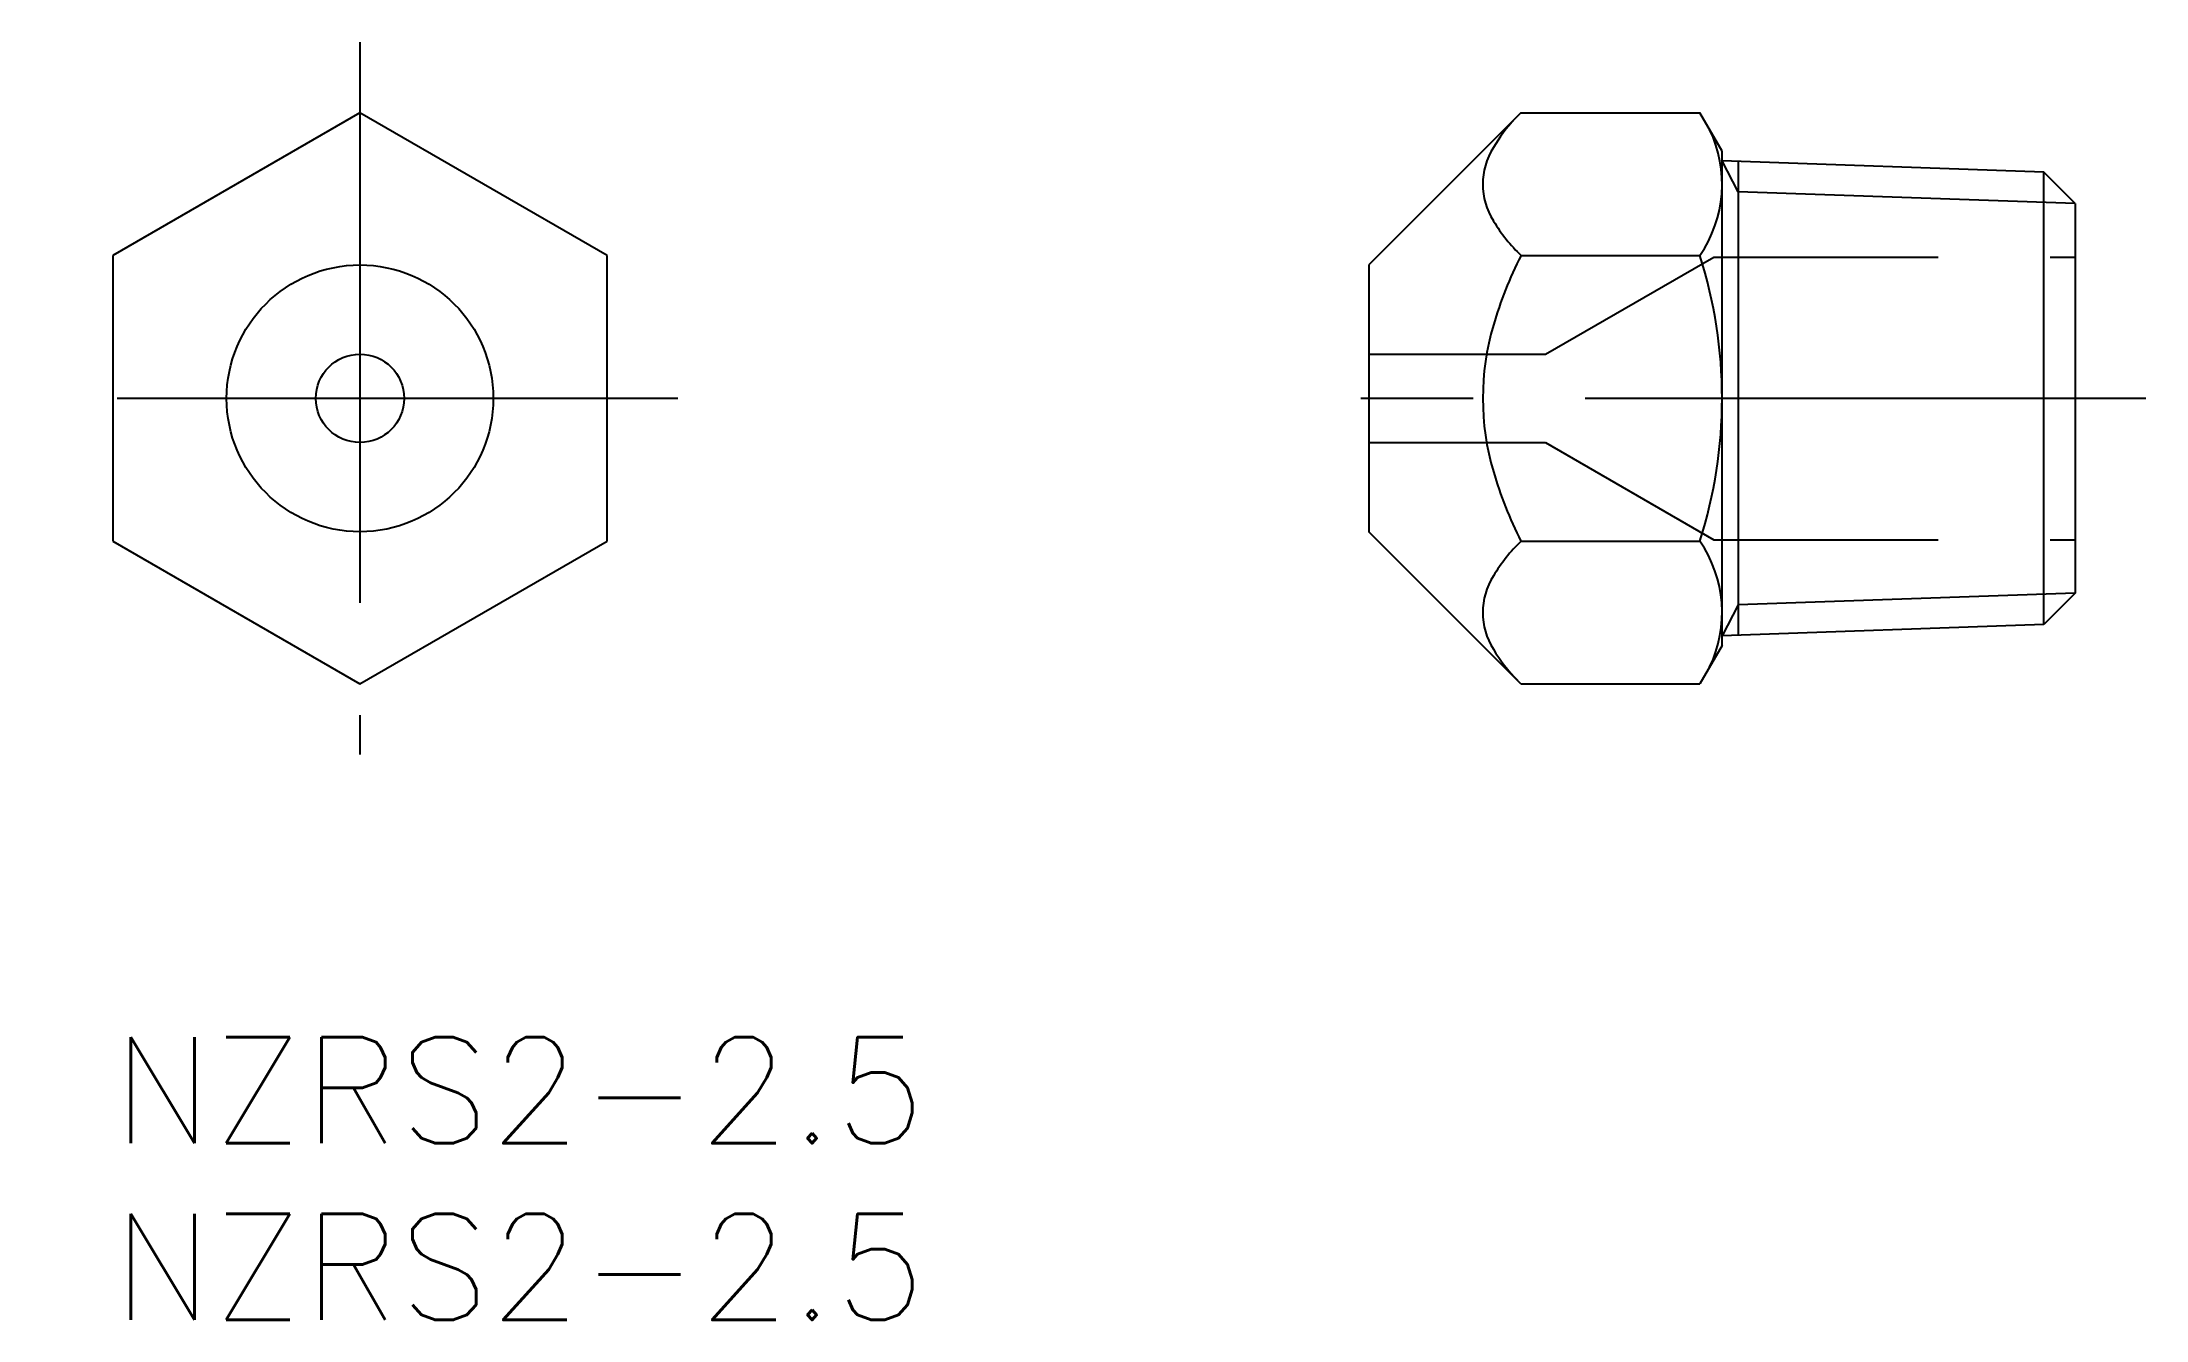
# Model space of a CAD drawing. Extents: x -2 to 57.6, y -8 to 28.2.
import ezdxf

# ---------------------------------------------------------------- set-up
doc = ezdxf.new("R2010")
doc.units = 0
doc.header["$LTSCALE"] = 0.5
doc.linetypes.add('CENTER', pattern=[50.8, 31.75, -6.35, 6.35, -6.35])
doc.linetypes.add('DASHED', pattern=[19.05, 12.7, -6.35])
for name, color, linetype in [('MSM_CENTER', 1, 'CENTER'), ('MSM_CONTINUOUS', 7, 'CONTINUOUS'), ('MSM_DASHED', 4, 'DASHED'), ('MSM_NARROW', 5, 'CONTINUOUS'), ('MSM_PART_NUMBER', 7, 'CONTINUOUS')]:
    doc.layers.add(name, color=color, linetype=linetype)
doc.styles.get("Standard").update_dxf_attribs({"font": 'txt.shx', "height": 3, "bigfont": 'bigfont.shx'})

# ---------------------------------------------------------------- blocks, each defined once
blk = doc.blocks.new('*U2')
at = {"layer": 'MSM_PART_NUMBER'}
blk.add_text('NZRS2-2.5', height=3, dxfattribs=at).set_placement((0, -3))
blk = doc.blocks.new('*U3')
at = {"layer": 'MSM_PART_NUMBER'}
blk.add_text('NZRS2-2.5', height=3, dxfattribs=at).set_placement((0, -8))

msp = doc.modelspace()

# ---------------------------------------------------------------- linework, layer by layer
at = {"layer": 'MSM_CENTER'}
for p, q in [((7, 28.166), (7, 8)), ((16, 18.083), (-2, 18.083)), ((57.561, 18.083), (33.561, 18.083))]:
    msp.add_line(p, q, dxfattribs=at)
at = {"layer": 'MSM_CONTINUOUS'}
for p, q in [((7, 26.166), (0, 22.124)), ((14, 22.124), (7, 26.166)), ((39.869, 26.166), (35.561, 21.858)), ((39.869, 26.166), (44.936, 26.166)), ((45.561, 25.083), (44.936, 26.166)), ((45.561, 11.083), (45.561, 25.083)), ((54.674, 24.483), (45.561, 24.801)), ((46.014, 24.785), (46.014, 11.381)), ((54.674, 11.683), (54.674, 24.483)), ((55.561, 23.596), (54.674, 24.483)), ((55.561, 23.596), (55.561, 12.57)), ((0, 22.124), (0, 14.041)), ((14, 14.041), (14, 22.124)), ((39.869, 22.124), (44.936, 22.124)), ((35.561, 21.858), (35.561, 14.308)), ((39.869, 10), (35.561, 14.308)), ((0, 14.041), (7, 10)), ((7, 10), (14, 14.041)), ((39.869, 14.041), (44.936, 14.041)), ((55.561, 12.57), (54.674, 11.683)), ((54.674, 11.683), (45.561, 11.365)), ((45.561, 11.083), (44.936, 10)), ((39.869, 10), (44.936, 10))]:
    msp.add_line(p, q, dxfattribs=at)
for radius in [3.775, 1.25]:
    msp.add_circle((7, 18.083), radius, dxfattribs=at)
for centre, radius, start, end in [((42.869, 22.99), 4.368, 136.63624, 149.94303), ((41.983, 24.145), 3.578, 325.61575, 25.61575), ((40.726, 24.143), 1.938, 147.72164, 212.27836), ((43.198, 25.575), 4.794, 211.15505, 226.03411), ((49.8, 17.052), 11.151, 152.94173, 163.86968), ((32.187, 18.083), 13.375, 342.41205, 17.58795), ((46.098, 18.082), 7.309, 163.56298, 196.43702), ((49.644, 19.056), 10.986, 196.0756, 207.15717), ((43.267, 10.543), 4.877, 134.15727, 148.96801), ((41.983, 12.021), 3.578, 334.38425, 34.38425), ((40.732, 12.02), 1.944, 147.76878, 212.23122), ((43.277, 13.51), 4.892, 211.08996, 224.15552)]:
    msp.add_arc(centre, radius, start, end, dxfattribs=at)
at = {"layer": 'MSM_DASHED'}
for p, q in [((40.561, 19.333), (45.325, 22.083)), ((45.325, 22.083), (55.561, 22.083)), ((35.561, 19.333), (40.561, 19.333)), ((35.561, 16.833), (40.561, 16.833)), ((40.561, 16.833), (45.325, 14.083)), ((45.325, 14.083), (55.561, 14.083))]:
    msp.add_line(p, q, dxfattribs=at)
at = {"layer": 'MSM_NARROW'}
for p, q in [((46.014, 23.929), (45.561, 24.801)), ((55.561, 23.596), (46.014, 23.929)), ((55.561, 12.57), (46.014, 12.237)), ((46.014, 12.237), (45.561, 11.365))]:
    msp.add_line(p, q, dxfattribs=at)

# ---------------------------------------------------------------- block references
at = {"layer": 'MSM_CONTINUOUS'}
for name in ['*U2', '*U3']:
    msp.add_blockref(name, (0, 0), dxfattribs=at)

doc.saveas('drawing.dxf')
